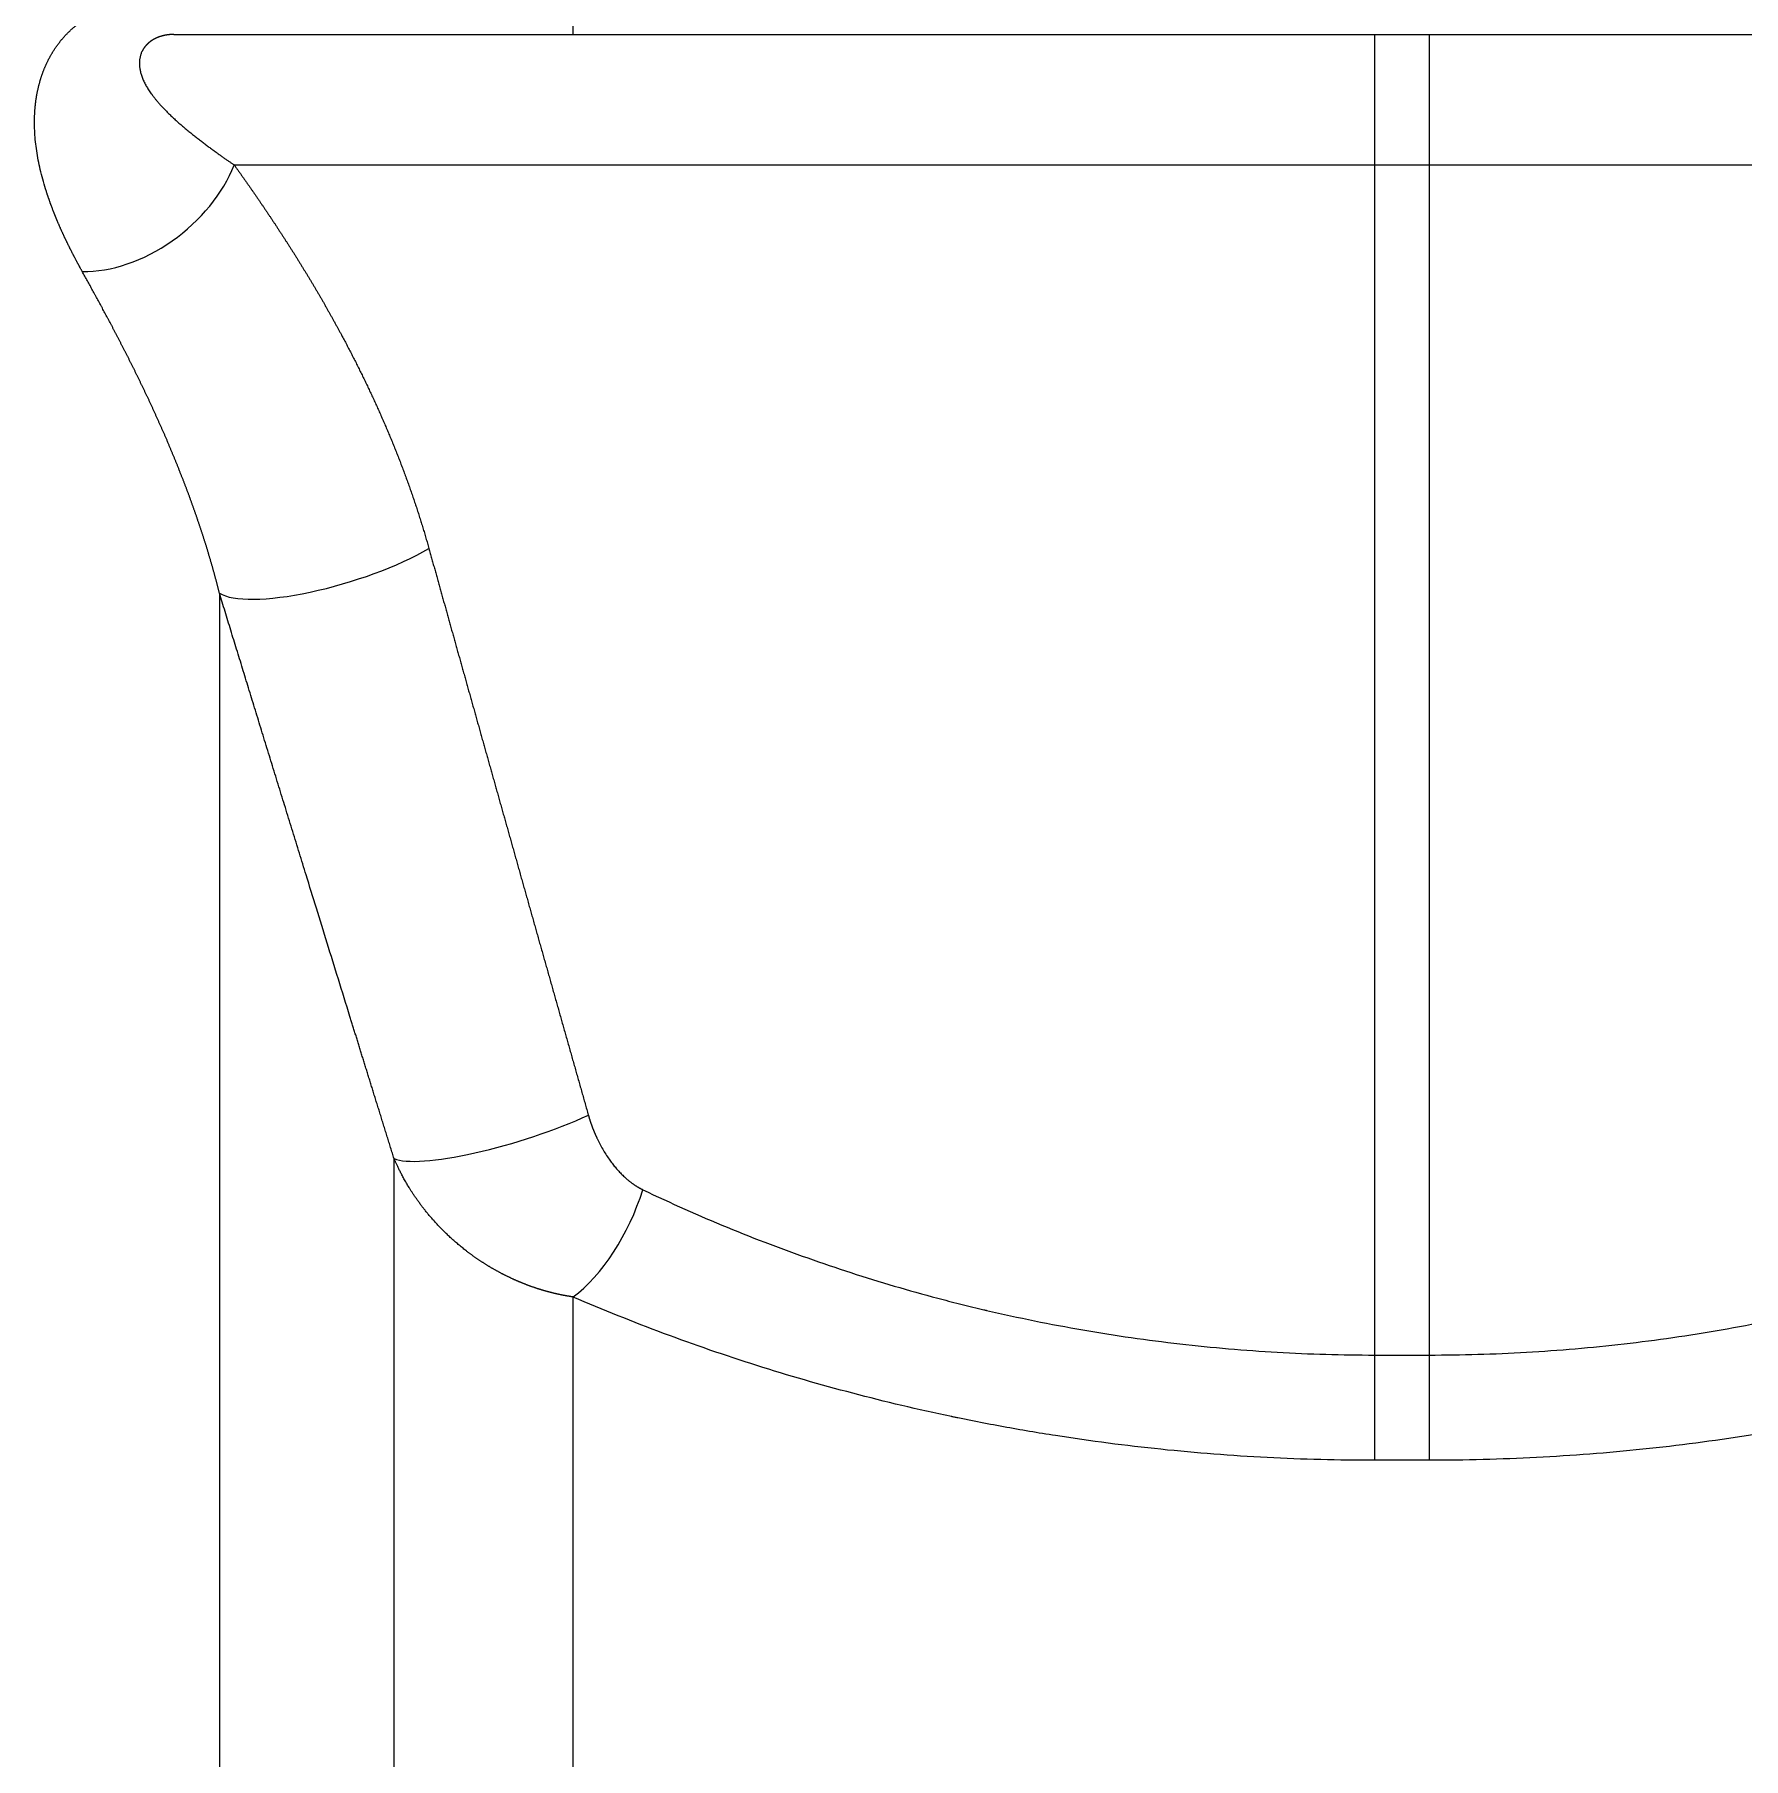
# Model space of a CAD drawing. Header units: millimetres. Extents: x 4664 to 8864, y -38 to 2932.
# Drawn here: x 5222.11 to 5244.91, y 1281.06 to 1304.05 of the extents above; entities that cross this region are included whole.
import ezdxf

# ---------------------------------------------------------------- set-up
doc = ezdxf.new("R2010")
doc.units = ezdxf.units.MM

msp = doc.modelspace()

# ---------------------------------------------------------------- linework, layer by layer
at = {"lineweight": 5}
for p, q in [((5229.295, 1304.051), (5229.295, 1314.186)), ((5223.968, 1304.051), (5256.735, 1304.051)), ((5239.986, 1304.051), (5239.986, 1285.033)), ((5240.717, 1304.051), (5240.717, 1285.033)), ((5255.929, 1302.31), (5224.773, 1302.31)), ((5224.576, 1296.6), (5224.576, 1260.034)), ((5226.906, 1260.011), (5226.906, 1289.056)), ((5229.295, 1258.059), (5229.295, 1287.211)), ((5239.986, 1286.437), (5240.717, 1286.437)), ((5240.717, 1285.033), (5239.986, 1285.033))]:
    msp.add_line(p, q, dxfattribs=at)
for centre, major_axis, ratio, start_param, end_param in [((5223.324, 1302.31), (-1.37, -1.075), 0.679469, 0.699086, 2.284385), ((5226.169, 1297.195), (-1.665, -0.509), 0.268375, 0.224874, 2.291479), ((5228.499, 1289.637), (-1.663, -0.516), 0.2033, 0.234899, 2.150586), ((5229.295, 1288.642), (-0.698, -1.595), 0.500665, 0.718493, 1.786567)]:
    msp.add_ellipse(centre, major_axis=major_axis, ratio=ratio, start_param=start_param, end_param=end_param, dxfattribs=at)
for points, knots in [([(5222.746, 1300.888), (5222.744, 1300.892), (5222.74, 1300.9), (5222.733, 1300.911), (5222.727, 1300.922), (5222.721, 1300.934), (5222.715, 1300.945), (5222.708, 1300.956), (5222.702, 1300.968), (5222.696, 1300.979), (5222.69, 1300.99), (5222.684, 1301.002), (5222.678, 1301.013), (5222.672, 1301.024), (5222.666, 1301.036), (5222.66, 1301.047), (5222.654, 1301.058), (5222.648, 1301.07), (5222.642, 1301.081), (5222.636, 1301.092), (5222.63, 1301.103), (5222.624, 1301.115), (5222.618, 1301.126), (5222.613, 1301.137), (5222.607, 1301.148), (5222.601, 1301.16), (5222.595, 1301.171), (5222.59, 1301.182), (5222.584, 1301.193), (5222.579, 1301.204), (5222.573, 1301.215), (5222.567, 1301.227), (5222.562, 1301.238), (5222.556, 1301.249), (5222.551, 1301.26), (5222.545, 1301.271), (5222.54, 1301.282), (5222.535, 1301.294), (5222.529, 1301.305), (5222.524, 1301.316), (5222.519, 1301.327), (5222.513, 1301.338), (5222.508, 1301.349), (5222.503, 1301.36), (5222.498, 1301.372), (5222.493, 1301.383), (5222.488, 1301.394), (5222.482, 1301.405), (5222.477, 1301.416), (5222.472, 1301.427), (5222.467, 1301.438), (5222.462, 1301.449), (5222.457, 1301.46), (5222.453, 1301.471), (5222.448, 1301.482), (5222.443, 1301.493), (5222.438, 1301.505), (5222.433, 1301.516), (5222.428, 1301.527), (5222.424, 1301.538), (5222.419, 1301.549), (5222.414, 1301.56), (5222.41, 1301.571), (5222.405, 1301.582), (5222.401, 1301.593), (5222.396, 1301.604), (5222.392, 1301.615), (5222.387, 1301.626), (5222.383, 1301.637), (5222.378, 1301.648), (5222.374, 1301.659), (5222.369, 1301.67), (5222.365, 1301.681), (5222.361, 1301.692), (5222.356, 1301.703), (5222.352, 1301.714), (5222.348, 1301.726), (5222.344, 1301.737), (5222.34, 1301.748), (5222.336, 1301.759), (5222.331, 1301.77), (5222.327, 1301.781), (5222.323, 1301.792), (5222.319, 1301.803), (5222.315, 1301.814), (5222.311, 1301.825), (5222.308, 1301.836), (5222.304, 1301.847), (5222.3, 1301.858), (5222.296, 1301.869), (5222.292, 1301.88), (5222.289, 1301.891), (5222.285, 1301.902), (5222.281, 1301.913), (5222.277, 1301.924), (5222.274, 1301.935), (5222.27, 1301.946), (5222.254, 1301.998), (5222.226, 1302.088), (5222.192, 1302.217), (5222.164, 1302.344), (5222.141, 1302.468), (5222.124, 1302.59), (5222.113, 1302.71), (5222.108, 1302.828), (5222.108, 1302.911), (5222.109, 1302.96), (5222.11, 1302.977), (5222.111, 1302.993), (5222.112, 1303.01), (5222.113, 1303.026), (5222.114, 1303.042), (5222.115, 1303.058), (5222.117, 1303.074), (5222.118, 1303.09), (5222.12, 1303.106), (5222.121, 1303.122), (5222.123, 1303.138), (5222.125, 1303.153), (5222.127, 1303.169), (5222.129, 1303.185), (5222.132, 1303.2), (5222.134, 1303.216), (5222.137, 1303.231), (5222.139, 1303.246), (5222.142, 1303.262), (5222.145, 1303.277), (5222.148, 1303.292), (5222.151, 1303.307), (5222.155, 1303.322), (5222.158, 1303.337), (5222.161, 1303.352), (5222.165, 1303.367), (5222.169, 1303.381), (5222.173, 1303.396), (5222.177, 1303.411), (5222.181, 1303.425), (5222.185, 1303.44), (5222.189, 1303.454), (5222.194, 1303.468), (5222.198, 1303.483), (5222.203, 1303.497), (5222.208, 1303.511), (5222.213, 1303.525), (5222.218, 1303.539), (5222.223, 1303.553), (5222.228, 1303.567), (5222.233, 1303.58), (5222.239, 1303.594), (5222.245, 1303.608), (5222.25, 1303.621), (5222.256, 1303.635), (5222.262, 1303.648), (5222.268, 1303.661), (5222.274, 1303.674), (5222.281, 1303.688), (5222.287, 1303.701), (5222.294, 1303.714), (5222.3, 1303.726), (5222.307, 1303.739), (5222.314, 1303.752), (5222.321, 1303.765), (5222.328, 1303.777), (5222.335, 1303.79), (5222.343, 1303.802), (5222.35, 1303.814), (5222.358, 1303.827), (5222.365, 1303.839), (5222.373, 1303.851), (5222.381, 1303.863), (5222.389, 1303.875), (5222.397, 1303.886), (5222.405, 1303.898), (5222.414, 1303.91), (5222.422, 1303.921), (5222.431, 1303.933), (5222.44, 1303.944), (5222.448, 1303.955), (5222.457, 1303.966), (5222.466, 1303.977), (5222.475, 1303.988), (5222.485, 1303.999), (5222.494, 1304.01), (5222.503, 1304.021), (5222.513, 1304.031), (5222.523, 1304.042), (5222.532, 1304.052), (5222.542, 1304.062), (5222.552, 1304.072), (5222.562, 1304.082), (5222.573, 1304.092), (5222.583, 1304.102), (5222.593, 1304.112), (5222.604, 1304.121), (5222.614, 1304.131), (5222.625, 1304.14), (5222.636, 1304.15), (5222.647, 1304.159), (5222.658, 1304.168), (5222.669, 1304.177), (5222.68, 1304.185), (5222.692, 1304.194), (5222.703, 1304.203), (5222.715, 1304.211), (5222.726, 1304.22), (5222.738, 1304.228), (5222.75, 1304.236), (5222.762, 1304.244), (5222.774, 1304.252), (5222.786, 1304.259), (5222.798, 1304.267), (5222.81, 1304.274), (5222.823, 1304.282), (5222.835, 1304.289), (5222.848, 1304.296), (5222.86, 1304.303), (5222.873, 1304.31), (5222.886, 1304.316), (5222.899, 1304.323), (5222.912, 1304.329), (5222.925, 1304.336), (5222.938, 1304.342), (5222.951, 1304.348), (5222.965, 1304.354), (5222.978, 1304.359), (5222.992, 1304.365), (5223.005, 1304.37), (5223.019, 1304.376), (5223.033, 1304.381), (5223.047, 1304.386), (5223.06, 1304.39), (5223.074, 1304.395), (5223.089, 1304.4), (5223.103, 1304.404), (5223.117, 1304.408), (5223.131, 1304.412), (5223.145, 1304.416), (5223.155, 1304.418), (5223.16, 1304.42)], [0, 0, 0, 0, 0.002507, 0.005016, 0.007526, 0.010038, 0.012552, 0.015067, 0.017584, 0.020103, 0.022624, 0.025146, 0.027671, 0.030197, 0.032725, 0.035254, 0.037786, 0.040319, 0.042854, 0.045391, 0.047929, 0.05047, 0.053013, 0.055557, 0.058103, 0.060651, 0.063201, 0.065753, 0.068307, 0.070863, 0.07342, 0.07598, 0.078542, 0.081105, 0.083671, 0.086238, 0.088808, 0.091379, 0.093953, 0.096528, 0.099106, 0.101685, 0.104267, 0.10685, 0.109436, 0.112024, 0.114614, 0.117205, 0.119799, 0.122396, 0.124994, 0.127594, 0.130197, 0.132801, 0.135408, 0.138017, 0.140628, 0.143241, 0.145856, 0.148474, 0.151094, 0.153716, 0.15634, 0.158966, 0.161595, 0.164226, 0.166859, 0.169494, 0.172131, 0.174771, 0.177413, 0.180058, 0.182705, 0.185354, 0.188005, 0.190658, 0.193314, 0.195973, 0.198633, 0.201296, 0.203961, 0.206629, 0.209299, 0.211972, 0.214646, 0.217323, 0.220003, 0.222685, 0.225369, 0.228056, 0.230746, 0.233437, 0.236131, 0.238828, 0.241527, 0.244229, 0.246933, 0.249639, 0.282019, 0.314044, 0.34573, 0.377091, 0.408141, 0.438899, 0.469379, 0.499599, 0.503922, 0.508233, 0.512533, 0.516822, 0.521101, 0.525368, 0.529625, 0.533871, 0.538107, 0.542332, 0.546546, 0.55075, 0.554944, 0.559127, 0.5633, 0.567463, 0.571615, 0.575758, 0.57989, 0.584013, 0.588125, 0.592228, 0.596321, 0.600404, 0.604477, 0.608541, 0.612595, 0.61664, 0.620675, 0.624701, 0.628718, 0.632725, 0.636723, 0.640712, 0.644692, 0.648663, 0.652626, 0.656579, 0.660524, 0.664459, 0.668387, 0.672305, 0.676216, 0.680117, 0.684011, 0.687896, 0.691773, 0.695642, 0.699503, 0.703356, 0.707201, 0.711038, 0.714867, 0.718689, 0.722503, 0.726309, 0.730108, 0.7339, 0.737684, 0.741461, 0.745231, 0.748994, 0.75275, 0.7565, 0.760242, 0.763977, 0.767706, 0.771428, 0.775144, 0.778854, 0.782557, 0.786253, 0.789944, 0.793628, 0.797307, 0.80098, 0.804646, 0.808307, 0.811963, 0.815613, 0.819257, 0.822896, 0.82653, 0.830158, 0.833781, 0.8374, 0.841013, 0.844622, 0.848225, 0.851824, 0.855419, 0.859009, 0.862594, 0.866175, 0.869752, 0.873325, 0.876894, 0.880459, 0.88402, 0.887577, 0.891131, 0.894681, 0.898227, 0.90177, 0.90531, 0.908847, 0.912381, 0.915911, 0.919439, 0.922964, 0.926486, 0.930006, 0.933523, 0.937037, 0.94055, 0.94406, 0.947568, 0.951074, 0.954578, 0.95808, 0.96158, 0.965079, 0.968577, 0.972073, 0.975567, 0.97906, 0.982553, 0.986044, 0.989534, 0.993023, 0.996512, 1, 1, 1, 1]), ([(5223.968, 1304.051), (5223.966, 1304.051), (5223.963, 1304.051), (5223.958, 1304.051), (5223.953, 1304.051), (5223.948, 1304.051), (5223.943, 1304.051), (5223.938, 1304.051), (5223.933, 1304.05), (5223.929, 1304.05), (5223.924, 1304.05), (5223.919, 1304.049), (5223.914, 1304.049), (5223.91, 1304.049), (5223.905, 1304.048), (5223.9, 1304.048), (5223.896, 1304.047), (5223.891, 1304.047), (5223.887, 1304.046), (5223.882, 1304.046), (5223.878, 1304.045), (5223.873, 1304.044), (5223.869, 1304.044), (5223.864, 1304.043), (5223.86, 1304.042), (5223.856, 1304.041), (5223.851, 1304.041), (5223.847, 1304.04), (5223.843, 1304.039), (5223.839, 1304.038), (5223.834, 1304.037), (5223.83, 1304.036), (5223.826, 1304.035), (5223.822, 1304.034), (5223.818, 1304.033), (5223.814, 1304.032), (5223.81, 1304.031), (5223.806, 1304.03), (5223.802, 1304.029), (5223.798, 1304.028), (5223.794, 1304.026), (5223.79, 1304.025), (5223.787, 1304.024), (5223.783, 1304.023), (5223.779, 1304.022), (5223.775, 1304.02), (5223.771, 1304.019), (5223.768, 1304.018), (5223.764, 1304.016), (5223.761, 1304.015), (5223.757, 1304.013), (5223.753, 1304.012), (5223.75, 1304.011), (5223.746, 1304.009), (5223.743, 1304.008), (5223.739, 1304.006), (5223.736, 1304.005), (5223.733, 1304.003), (5223.729, 1304.002), (5223.726, 1304), (5223.723, 1303.998), (5223.719, 1303.997), (5223.716, 1303.995), (5223.713, 1303.994), (5223.71, 1303.992), (5223.707, 1303.99), (5223.704, 1303.989), (5223.7, 1303.987), (5223.697, 1303.985), (5223.694, 1303.983), (5223.691, 1303.982), (5223.688, 1303.98), (5223.685, 1303.978), (5223.683, 1303.976), (5223.68, 1303.975), (5223.677, 1303.973), (5223.674, 1303.971), (5223.671, 1303.969), (5223.668, 1303.967), (5223.666, 1303.965), (5223.663, 1303.963), (5223.66, 1303.962), (5223.658, 1303.96), (5223.655, 1303.958), (5223.652, 1303.956), (5223.65, 1303.954), (5223.647, 1303.952), (5223.645, 1303.95), (5223.642, 1303.948), (5223.64, 1303.946), (5223.637, 1303.944), (5223.635, 1303.942), (5223.633, 1303.94), (5223.63, 1303.938), (5223.628, 1303.936), (5223.626, 1303.934), (5223.623, 1303.932), (5223.621, 1303.93), (5223.619, 1303.928), (5223.617, 1303.926), (5223.615, 1303.924), (5223.612, 1303.922), (5223.61, 1303.919), (5223.608, 1303.917), (5223.606, 1303.915), (5223.604, 1303.913), (5223.602, 1303.911), (5223.6, 1303.909), (5223.598, 1303.907), (5223.596, 1303.905), (5223.594, 1303.903), (5223.593, 1303.9), (5223.591, 1303.898), (5223.589, 1303.896), (5223.587, 1303.894), (5223.585, 1303.892), (5223.584, 1303.89), (5223.582, 1303.888), (5223.58, 1303.885), (5223.578, 1303.883), (5223.577, 1303.881), (5223.575, 1303.879), (5223.574, 1303.877), (5223.572, 1303.875), (5223.57, 1303.873), (5223.569, 1303.87), (5223.567, 1303.868), (5223.566, 1303.866), (5223.565, 1303.864), (5223.563, 1303.862), (5223.562, 1303.859), (5223.56, 1303.857), (5223.559, 1303.855), (5223.558, 1303.853), (5223.556, 1303.851), (5223.555, 1303.849), (5223.554, 1303.846), (5223.552, 1303.844), (5223.551, 1303.842), (5223.55, 1303.84), (5223.549, 1303.838), (5223.548, 1303.836), (5223.547, 1303.833), (5223.546, 1303.831), (5223.544, 1303.829), (5223.543, 1303.827), (5223.542, 1303.825), (5223.539, 1303.817), (5223.533, 1303.805), (5223.526, 1303.786), (5223.52, 1303.766), (5223.516, 1303.746), (5223.512, 1303.726), (5223.509, 1303.705), (5223.508, 1303.684), (5223.508, 1303.661), (5223.509, 1303.639), (5223.511, 1303.616), (5223.514, 1303.593), (5223.519, 1303.569), (5223.524, 1303.544), (5223.531, 1303.52), (5223.539, 1303.495), (5223.549, 1303.469), (5223.56, 1303.443), (5223.572, 1303.417), (5223.585, 1303.39), (5223.599, 1303.364), (5223.614, 1303.339), (5223.63, 1303.314), (5223.647, 1303.288), (5223.667, 1303.26), (5223.688, 1303.231), (5223.712, 1303.201), (5223.738, 1303.169), (5223.767, 1303.135), (5223.798, 1303.1), (5223.832, 1303.064), (5223.869, 1303.026), (5223.908, 1302.987), (5223.951, 1302.946), (5223.998, 1302.903), (5224.038, 1302.867), (5224.072, 1302.838), (5224.096, 1302.818), (5224.12, 1302.797), (5224.144, 1302.777), (5224.169, 1302.757), (5224.193, 1302.738), (5224.217, 1302.718), (5224.241, 1302.699), (5224.264, 1302.681), (5224.288, 1302.662), (5224.311, 1302.644), (5224.334, 1302.626), (5224.357, 1302.609), (5224.38, 1302.592), (5224.402, 1302.575), (5224.425, 1302.558), (5224.446, 1302.542), (5224.468, 1302.526), (5224.489, 1302.511), (5224.51, 1302.496), (5224.531, 1302.481), (5224.551, 1302.466), (5224.57, 1302.452), (5224.59, 1302.438), (5224.609, 1302.425), (5224.627, 1302.412), (5224.645, 1302.399), (5224.663, 1302.387), (5224.68, 1302.375), (5224.697, 1302.363), (5224.713, 1302.352), (5224.729, 1302.341), (5224.744, 1302.33), (5224.759, 1302.32), (5224.768, 1302.313), (5224.773, 1302.31)], [0, 0, 0, 0, 0.002068, 0.004131, 0.00619, 0.008244, 0.010293, 0.012338, 0.014378, 0.016413, 0.018443, 0.020469, 0.02249, 0.024507, 0.026518, 0.028525, 0.030527, 0.032525, 0.034517, 0.036505, 0.038488, 0.040467, 0.04244, 0.044409, 0.046373, 0.048333, 0.050287, 0.052237, 0.054182, 0.056122, 0.058058, 0.059989, 0.061914, 0.063835, 0.065752, 0.067663, 0.06957, 0.071472, 0.073369, 0.075261, 0.077148, 0.079031, 0.080908, 0.082781, 0.084649, 0.086512, 0.08837, 0.090224, 0.092072, 0.093916, 0.095755, 0.097589, 0.099418, 0.101242, 0.103061, 0.104876, 0.106685, 0.10849, 0.110289, 0.112084, 0.113874, 0.115659, 0.117439, 0.119214, 0.120985, 0.12275, 0.12451, 0.126266, 0.128016, 0.129762, 0.131503, 0.133238, 0.134969, 0.136695, 0.138416, 0.140131, 0.141842, 0.143548, 0.145249, 0.146945, 0.148636, 0.150322, 0.152003, 0.15368, 0.155351, 0.157017, 0.158678, 0.160334, 0.161985, 0.163631, 0.165272, 0.166908, 0.168539, 0.170166, 0.171787, 0.173403, 0.175014, 0.17662, 0.17822, 0.179816, 0.181407, 0.182993, 0.184574, 0.18615, 0.18772, 0.189286, 0.190846, 0.192402, 0.193952, 0.195498, 0.197038, 0.198573, 0.200104, 0.201629, 0.203149, 0.204664, 0.206174, 0.207679, 0.209178, 0.210673, 0.212163, 0.213647, 0.215127, 0.216601, 0.21807, 0.219534, 0.220993, 0.222447, 0.223896, 0.22534, 0.226778, 0.228212, 0.22964, 0.231063, 0.232481, 0.233894, 0.235302, 0.236705, 0.238103, 0.239495, 0.240883, 0.242265, 0.243642, 0.245014, 0.246381, 0.247743, 0.249099, 0.250451, 0.261776, 0.273222, 0.284789, 0.296478, 0.30829, 0.320225, 0.332284, 0.344467, 0.356776, 0.36921, 0.38177, 0.394458, 0.407272, 0.420214, 0.433284, 0.446483, 0.45981, 0.473267, 0.486853, 0.500568, 0.512653, 0.525385, 0.538767, 0.5528, 0.567485, 0.582824, 0.598818, 0.615469, 0.632777, 0.650745, 0.669372, 0.688659, 0.708608, 0.729219, 0.750493, 0.760562, 0.77046, 0.780187, 0.789742, 0.799126, 0.808338, 0.817377, 0.826244, 0.834939, 0.843461, 0.85181, 0.859986, 0.867988, 0.875817, 0.883473, 0.890954, 0.898262, 0.905396, 0.912356, 0.919142, 0.925754, 0.932192, 0.938455, 0.944543, 0.950458, 0.956198, 0.961763, 0.967154, 0.97237, 0.977412, 0.982279, 0.986971, 0.991489, 0.995832, 1, 1, 1, 1]), ([(5224.773, 1302.31), (5224.777, 1302.305), (5224.785, 1302.294), (5224.796, 1302.277), (5224.808, 1302.261), (5224.82, 1302.245), (5224.831, 1302.228), (5224.843, 1302.212), (5224.855, 1302.196), (5224.866, 1302.179), (5224.878, 1302.163), (5224.889, 1302.146), (5224.901, 1302.13), (5224.913, 1302.114), (5224.924, 1302.097), (5224.936, 1302.081), (5224.947, 1302.064), (5224.959, 1302.048), (5224.97, 1302.031), (5224.982, 1302.015), (5224.994, 1301.998), (5225.005, 1301.981), (5225.017, 1301.965), (5225.028, 1301.948), (5225.04, 1301.932), (5225.051, 1301.915), (5225.063, 1301.898), (5225.074, 1301.882), (5225.086, 1301.865), (5225.097, 1301.848), (5225.108, 1301.831), (5225.12, 1301.815), (5225.131, 1301.798), (5225.143, 1301.781), (5225.154, 1301.764), (5225.166, 1301.748), (5225.177, 1301.731), (5225.188, 1301.714), (5225.2, 1301.697), (5225.211, 1301.68), (5225.222, 1301.663), (5225.234, 1301.646), (5225.245, 1301.63), (5225.256, 1301.613), (5225.268, 1301.596), (5225.279, 1301.579), (5225.29, 1301.562), (5225.301, 1301.545), (5225.313, 1301.528), (5225.324, 1301.511), (5225.335, 1301.494), (5225.346, 1301.477), (5225.358, 1301.46), (5225.369, 1301.443), (5225.38, 1301.425), (5225.391, 1301.408), (5225.402, 1301.391), (5225.413, 1301.374), (5225.425, 1301.357), (5225.436, 1301.34), (5225.447, 1301.322), (5225.458, 1301.305), (5225.469, 1301.288), (5225.48, 1301.271), (5225.491, 1301.254), (5225.502, 1301.236), (5225.513, 1301.219), (5225.524, 1301.202), (5225.535, 1301.184), (5225.546, 1301.167), (5225.557, 1301.15), (5225.568, 1301.132), (5225.579, 1301.115), (5225.59, 1301.098), (5225.601, 1301.08), (5225.612, 1301.063), (5225.623, 1301.045), (5225.633, 1301.028), (5225.644, 1301.01), (5225.655, 1300.993), (5225.666, 1300.975), (5225.677, 1300.958), (5225.687, 1300.94), (5225.698, 1300.923), (5225.709, 1300.905), (5225.72, 1300.888), (5225.73, 1300.87), (5225.741, 1300.852), (5225.752, 1300.835), (5225.762, 1300.817), (5225.773, 1300.799), (5225.784, 1300.782), (5225.794, 1300.764), (5225.805, 1300.746), (5225.816, 1300.729), (5225.826, 1300.711), (5225.837, 1300.693), (5225.847, 1300.675), (5225.858, 1300.657), (5225.868, 1300.64), (5225.879, 1300.622), (5225.889, 1300.604), (5225.9, 1300.586), (5225.91, 1300.568), (5225.92, 1300.55), (5225.931, 1300.532), (5225.941, 1300.515), (5225.952, 1300.497), (5225.962, 1300.479), (5225.972, 1300.461), (5225.982, 1300.443), (5225.993, 1300.425), (5226.003, 1300.407), (5226.013, 1300.389), (5226.023, 1300.371), (5226.034, 1300.353), (5226.044, 1300.334), (5226.054, 1300.316), (5226.064, 1300.298), (5226.074, 1300.28), (5226.084, 1300.262), (5226.094, 1300.244), (5226.104, 1300.226), (5226.115, 1300.207), (5226.125, 1300.189), (5226.135, 1300.171), (5226.145, 1300.153), (5226.154, 1300.135), (5226.164, 1300.116), (5226.174, 1300.098), (5226.184, 1300.08), (5226.194, 1300.061), (5226.204, 1300.043), (5226.216, 1300.02), (5226.231, 1299.993), (5226.248, 1299.961), (5226.265, 1299.929), (5226.282, 1299.897), (5226.298, 1299.864), (5226.315, 1299.832), (5226.332, 1299.8), (5226.348, 1299.768), (5226.365, 1299.736), (5226.381, 1299.703), (5226.398, 1299.671), (5226.414, 1299.639), (5226.43, 1299.607), (5226.446, 1299.574), (5226.462, 1299.542), (5226.478, 1299.509), (5226.494, 1299.477), (5226.51, 1299.444), (5226.526, 1299.412), (5226.541, 1299.379), (5226.557, 1299.347), (5226.572, 1299.314), (5226.588, 1299.281), (5226.603, 1299.249), (5226.618, 1299.216), (5226.634, 1299.183), (5226.649, 1299.15), (5226.664, 1299.117), (5226.679, 1299.085), (5226.693, 1299.052), (5226.708, 1299.019), (5226.723, 1298.986), (5226.737, 1298.953), (5226.752, 1298.92), (5226.766, 1298.887), (5226.781, 1298.854), (5226.795, 1298.821), (5226.809, 1298.788), (5226.823, 1298.754), (5226.837, 1298.721), (5226.851, 1298.688), (5226.865, 1298.655), (5226.878, 1298.621), (5226.892, 1298.588), (5226.906, 1298.555), (5226.919, 1298.521), (5226.932, 1298.488), (5226.946, 1298.455), (5226.959, 1298.421), (5226.972, 1298.388), (5226.985, 1298.354), (5226.998, 1298.32), (5227.011, 1298.287), (5227.023, 1298.253), (5227.036, 1298.22), (5227.049, 1298.186), (5227.061, 1298.152), (5227.073, 1298.118), (5227.086, 1298.085), (5227.098, 1298.051), (5227.11, 1298.017), (5227.122, 1297.983), (5227.134, 1297.949), (5227.145, 1297.915), (5227.157, 1297.881), (5227.169, 1297.847), (5227.18, 1297.813), (5227.191, 1297.779), (5227.203, 1297.745), (5227.214, 1297.711), (5227.225, 1297.677), (5227.236, 1297.643), (5227.247, 1297.608), (5227.258, 1297.574), (5227.268, 1297.54), (5227.279, 1297.506), (5227.29, 1297.471), (5227.3, 1297.437), (5227.31, 1297.402), (5227.321, 1297.368), (5227.331, 1297.334), (5227.341, 1297.299), (5227.351, 1297.265), (5227.36, 1297.23), (5227.367, 1297.207), (5227.37, 1297.195)], [0, 0, 0, 0, 0.004024, 0.008044, 0.01206, 0.016072, 0.02008, 0.024084, 0.028083, 0.032079, 0.036071, 0.040059, 0.044043, 0.048023, 0.051999, 0.055971, 0.05994, 0.063904, 0.067864, 0.071821, 0.075774, 0.079722, 0.083667, 0.087608, 0.091546, 0.095479, 0.099409, 0.103334, 0.107256, 0.111175, 0.115089, 0.119, 0.122906, 0.12681, 0.130709, 0.134605, 0.138497, 0.142385, 0.146269, 0.15015, 0.154027, 0.157901, 0.161771, 0.165637, 0.1695, 0.173359, 0.177214, 0.181066, 0.184914, 0.188758, 0.1926, 0.196437, 0.200271, 0.204101, 0.207928, 0.211751, 0.215571, 0.219388, 0.223201, 0.22701, 0.230816, 0.234618, 0.238417, 0.242213, 0.246005, 0.249794, 0.253579, 0.257362, 0.26114, 0.264915, 0.268687, 0.272456, 0.276221, 0.279983, 0.283742, 0.287498, 0.29125, 0.294999, 0.298744, 0.302487, 0.306226, 0.309962, 0.313694, 0.317424, 0.32115, 0.324873, 0.328593, 0.33231, 0.336024, 0.339735, 0.343442, 0.347147, 0.350848, 0.354546, 0.358241, 0.361934, 0.365623, 0.369309, 0.372992, 0.376672, 0.380349, 0.384023, 0.387694, 0.391362, 0.395028, 0.39869, 0.402349, 0.406006, 0.409659, 0.41331, 0.416958, 0.420603, 0.424245, 0.427885, 0.431521, 0.435155, 0.438786, 0.442414, 0.44604, 0.449662, 0.453282, 0.456899, 0.460514, 0.464126, 0.467735, 0.471341, 0.474945, 0.478546, 0.482145, 0.485741, 0.489334, 0.492925, 0.496513, 0.500099, 0.506337, 0.512564, 0.518781, 0.524987, 0.531183, 0.537369, 0.543544, 0.54971, 0.555865, 0.56201, 0.568146, 0.574271, 0.580387, 0.586493, 0.592589, 0.598676, 0.604753, 0.610821, 0.61688, 0.622929, 0.628969, 0.635, 0.641021, 0.647034, 0.653038, 0.659033, 0.665019, 0.670997, 0.676966, 0.682926, 0.688878, 0.694822, 0.700757, 0.706685, 0.712604, 0.718515, 0.724417, 0.730312, 0.7362, 0.742079, 0.747951, 0.753815, 0.759672, 0.765521, 0.771363, 0.777198, 0.783026, 0.788846, 0.794659, 0.800466, 0.806266, 0.812059, 0.817845, 0.823624, 0.829398, 0.835164, 0.840925, 0.846679, 0.852427, 0.858169, 0.863905, 0.869635, 0.875359, 0.881078, 0.88679, 0.892498, 0.8982, 0.903896, 0.909587, 0.915273, 0.920954, 0.92663, 0.932301, 0.937967, 0.943628, 0.949285, 0.954937, 0.960585, 0.966228, 0.971867, 0.977501, 0.983132, 0.988759, 0.994381, 1, 1, 1, 1]), ([(5224.576, 1296.6), (5224.574, 1296.606), (5224.571, 1296.618), (5224.567, 1296.635), (5224.562, 1296.653), (5224.558, 1296.671), (5224.553, 1296.689), (5224.549, 1296.706), (5224.544, 1296.724), (5224.539, 1296.742), (5224.535, 1296.76), (5224.53, 1296.778), (5224.525, 1296.795), (5224.52, 1296.813), (5224.515, 1296.831), (5224.51, 1296.849), (5224.506, 1296.867), (5224.501, 1296.885), (5224.496, 1296.903), (5224.491, 1296.92), (5224.486, 1296.938), (5224.481, 1296.956), (5224.475, 1296.974), (5224.47, 1296.992), (5224.465, 1297.01), (5224.46, 1297.028), (5224.455, 1297.046), (5224.449, 1297.064), (5224.444, 1297.081), (5224.439, 1297.099), (5224.433, 1297.117), (5224.428, 1297.135), (5224.423, 1297.153), (5224.417, 1297.171), (5224.412, 1297.189), (5224.406, 1297.207), (5224.401, 1297.225), (5224.395, 1297.243), (5224.389, 1297.261), (5224.384, 1297.279), (5224.378, 1297.297), (5224.372, 1297.315), (5224.367, 1297.333), (5224.361, 1297.351), (5224.355, 1297.369), (5224.349, 1297.387), (5224.343, 1297.405), (5224.338, 1297.423), (5224.332, 1297.441), (5224.326, 1297.459), (5224.32, 1297.477), (5224.314, 1297.494), (5224.308, 1297.512), (5224.302, 1297.53), (5224.296, 1297.548), (5224.289, 1297.566), (5224.283, 1297.584), (5224.277, 1297.603), (5224.271, 1297.621), (5224.265, 1297.639), (5224.258, 1297.657), (5224.252, 1297.675), (5224.246, 1297.693), (5224.239, 1297.711), (5224.233, 1297.729), (5224.227, 1297.747), (5224.22, 1297.765), (5224.214, 1297.783), (5224.207, 1297.801), (5224.201, 1297.819), (5224.194, 1297.837), (5224.188, 1297.855), (5224.181, 1297.873), (5224.174, 1297.891), (5224.168, 1297.909), (5224.161, 1297.927), (5224.154, 1297.945), (5224.147, 1297.963), (5224.141, 1297.981), (5224.134, 1297.999), (5224.127, 1298.017), (5224.12, 1298.035), (5224.113, 1298.053), (5224.106, 1298.071), (5224.1, 1298.089), (5224.093, 1298.107), (5224.086, 1298.125), (5224.079, 1298.143), (5224.071, 1298.161), (5224.064, 1298.179), (5224.057, 1298.197), (5224.05, 1298.215), (5224.043, 1298.233), (5224.036, 1298.251), (5224.029, 1298.269), (5224.021, 1298.287), (5224.014, 1298.305), (5224.007, 1298.323), (5224, 1298.341), (5223.992, 1298.359), (5223.985, 1298.377), (5223.978, 1298.395), (5223.97, 1298.413), (5223.963, 1298.431), (5223.955, 1298.449), (5223.948, 1298.467), (5223.94, 1298.485), (5223.933, 1298.503), (5223.925, 1298.521), (5223.918, 1298.539), (5223.91, 1298.557), (5223.903, 1298.575), (5223.895, 1298.593), (5223.887, 1298.611), (5223.88, 1298.629), (5223.872, 1298.647), (5223.864, 1298.665), (5223.856, 1298.683), (5223.849, 1298.701), (5223.841, 1298.719), (5223.833, 1298.737), (5223.825, 1298.755), (5223.817, 1298.773), (5223.809, 1298.791), (5223.801, 1298.809), (5223.793, 1298.826), (5223.785, 1298.844), (5223.777, 1298.862), (5223.769, 1298.88), (5223.761, 1298.898), (5223.753, 1298.916), (5223.745, 1298.934), (5223.737, 1298.952), (5223.726, 1298.976), (5223.713, 1299.005), (5223.697, 1299.04), (5223.681, 1299.076), (5223.664, 1299.111), (5223.648, 1299.146), (5223.632, 1299.181), (5223.615, 1299.216), (5223.599, 1299.25), (5223.582, 1299.285), (5223.566, 1299.32), (5223.549, 1299.354), (5223.533, 1299.389), (5223.516, 1299.423), (5223.499, 1299.457), (5223.483, 1299.492), (5223.466, 1299.526), (5223.449, 1299.56), (5223.432, 1299.594), (5223.415, 1299.628), (5223.398, 1299.661), (5223.381, 1299.695), (5223.365, 1299.729), (5223.348, 1299.762), (5223.331, 1299.796), (5223.314, 1299.829), (5223.297, 1299.863), (5223.279, 1299.896), (5223.262, 1299.929), (5223.245, 1299.962), (5223.228, 1299.995), (5223.211, 1300.028), (5223.194, 1300.061), (5223.177, 1300.094), (5223.16, 1300.126), (5223.142, 1300.159), (5223.125, 1300.192), (5223.108, 1300.224), (5223.091, 1300.256), (5223.073, 1300.289), (5223.056, 1300.321), (5223.039, 1300.353), (5223.022, 1300.385), (5223.005, 1300.417), (5222.987, 1300.449), (5222.97, 1300.481), (5222.953, 1300.513), (5222.936, 1300.544), (5222.918, 1300.576), (5222.901, 1300.608), (5222.884, 1300.639), (5222.866, 1300.67), (5222.849, 1300.702), (5222.832, 1300.733), (5222.815, 1300.764), (5222.798, 1300.795), (5222.78, 1300.826), (5222.763, 1300.857), (5222.752, 1300.878), (5222.746, 1300.888)], [0, 0, 0, 0, 0.003387, 0.006779, 0.010177, 0.013582, 0.016992, 0.020408, 0.02383, 0.027258, 0.030693, 0.034133, 0.037579, 0.04103, 0.044488, 0.047952, 0.051422, 0.054898, 0.05838, 0.061868, 0.065362, 0.068862, 0.072368, 0.07588, 0.079398, 0.082922, 0.086452, 0.089988, 0.09353, 0.097078, 0.100633, 0.104193, 0.10776, 0.111332, 0.114911, 0.118495, 0.122086, 0.125683, 0.129286, 0.132895, 0.13651, 0.140131, 0.143759, 0.147392, 0.151032, 0.154678, 0.15833, 0.161988, 0.165652, 0.169322, 0.172999, 0.176681, 0.18037, 0.184065, 0.187766, 0.191473, 0.195187, 0.198907, 0.202632, 0.206365, 0.210103, 0.213847, 0.217598, 0.221355, 0.225118, 0.228887, 0.232663, 0.236444, 0.240232, 0.244026, 0.247827, 0.251633, 0.255446, 0.259265, 0.263091, 0.266922, 0.27076, 0.274605, 0.278455, 0.282312, 0.286175, 0.290044, 0.293919, 0.297801, 0.301689, 0.305584, 0.309484, 0.313391, 0.317305, 0.321224, 0.32515, 0.329082, 0.333021, 0.336966, 0.340917, 0.344874, 0.348838, 0.352808, 0.356785, 0.360768, 0.364757, 0.368752, 0.372754, 0.376762, 0.380777, 0.384798, 0.388825, 0.392859, 0.396899, 0.400945, 0.404998, 0.409057, 0.413123, 0.417195, 0.421273, 0.425358, 0.429449, 0.433546, 0.43765, 0.44176, 0.445877, 0.45, 0.454129, 0.458265, 0.462408, 0.466556, 0.470712, 0.474873, 0.479041, 0.483216, 0.487396, 0.491584, 0.495777, 0.499978, 0.508303, 0.516638, 0.524984, 0.533339, 0.541705, 0.550081, 0.558467, 0.566863, 0.575269, 0.583686, 0.592113, 0.60055, 0.608997, 0.617455, 0.625923, 0.634401, 0.64289, 0.651389, 0.659898, 0.668418, 0.676948, 0.685488, 0.694039, 0.7026, 0.711172, 0.719754, 0.728347, 0.73695, 0.745564, 0.754189, 0.762823, 0.771469, 0.780125, 0.788791, 0.797468, 0.806156, 0.814855, 0.823564, 0.832283, 0.841014, 0.849755, 0.858506, 0.867269, 0.876042, 0.884826, 0.893621, 0.902426, 0.911242, 0.920069, 0.928907, 0.937756, 0.946615, 0.955485, 0.964367, 0.973259, 0.982162, 0.991075, 1, 1, 1, 1]), ([(5227.37, 1297.195), (5227.376, 1297.174), (5227.388, 1297.13), (5227.406, 1297.065), (5227.425, 1297), (5227.443, 1296.934), (5227.461, 1296.869), (5227.48, 1296.803), (5227.498, 1296.737), (5227.516, 1296.671), (5227.535, 1296.605), (5227.553, 1296.539), (5227.572, 1296.473), (5227.59, 1296.407), (5227.609, 1296.341), (5227.627, 1296.274), (5227.646, 1296.208), (5227.665, 1296.141), (5227.683, 1296.074), (5227.702, 1296.007), (5227.721, 1295.94), (5227.74, 1295.873), (5227.758, 1295.806), (5227.777, 1295.739), (5227.796, 1295.671), (5227.815, 1295.604), (5227.834, 1295.536), (5227.853, 1295.468), (5227.872, 1295.4), (5227.891, 1295.332), (5227.91, 1295.264), (5227.929, 1295.196), (5227.948, 1295.128), (5227.968, 1295.06), (5227.987, 1294.991), (5228.006, 1294.923), (5228.025, 1294.854), (5228.045, 1294.785), (5228.064, 1294.716), (5228.083, 1294.647), (5228.103, 1294.578), (5228.122, 1294.509), (5228.142, 1294.44), (5228.161, 1294.37), (5228.181, 1294.301), (5228.2, 1294.231), (5228.22, 1294.162), (5228.24, 1294.092), (5228.259, 1294.022), (5228.279, 1293.952), (5228.299, 1293.882), (5228.318, 1293.812), (5228.338, 1293.741), (5228.358, 1293.671), (5228.378, 1293.6), (5228.398, 1293.53), (5228.418, 1293.459), (5228.438, 1293.388), (5228.458, 1293.317), (5228.478, 1293.246), (5228.498, 1293.175), (5228.518, 1293.104), (5228.538, 1293.032), (5228.558, 1292.961), (5228.578, 1292.889), (5228.598, 1292.817), (5228.619, 1292.746), (5228.639, 1292.674), (5228.659, 1292.602), (5228.68, 1292.53), (5228.7, 1292.457), (5228.72, 1292.385), (5228.741, 1292.313), (5228.761, 1292.24), (5228.782, 1292.168), (5228.802, 1292.095), (5228.823, 1292.022), (5228.843, 1291.949), (5228.864, 1291.876), (5228.885, 1291.803), (5228.905, 1291.73), (5228.926, 1291.656), (5228.947, 1291.583), (5228.968, 1291.509), (5228.989, 1291.436), (5229.009, 1291.362), (5229.03, 1291.288), (5229.051, 1291.214), (5229.072, 1291.14), (5229.093, 1291.066), (5229.114, 1290.992), (5229.135, 1290.917), (5229.156, 1290.843), (5229.177, 1290.768), (5229.198, 1290.693), (5229.22, 1290.619), (5229.241, 1290.544), (5229.262, 1290.469), (5229.283, 1290.394), (5229.305, 1290.318), (5229.326, 1290.243), (5229.347, 1290.168), (5229.369, 1290.092), (5229.39, 1290.016), (5229.412, 1289.941), (5229.433, 1289.865), (5229.455, 1289.789), (5229.476, 1289.713), (5229.491, 1289.662), (5229.498, 1289.637)], [0, 0, 0, 0, 0.008676, 0.017364, 0.026066, 0.034779, 0.043506, 0.052244, 0.060996, 0.06976, 0.078537, 0.087326, 0.096128, 0.104943, 0.11377, 0.12261, 0.131462, 0.140327, 0.149205, 0.158095, 0.166998, 0.175914, 0.184842, 0.193783, 0.202736, 0.211702, 0.220681, 0.229672, 0.238676, 0.247692, 0.256722, 0.265763, 0.274818, 0.283885, 0.292965, 0.302057, 0.311162, 0.32028, 0.32941, 0.338553, 0.347708, 0.356877, 0.366057, 0.375251, 0.384457, 0.393676, 0.402907, 0.412151, 0.421408, 0.430677, 0.43996, 0.449254, 0.458562, 0.467882, 0.477214, 0.48656, 0.495918, 0.505288, 0.514672, 0.524067, 0.533476, 0.542897, 0.552331, 0.561778, 0.571237, 0.580709, 0.590194, 0.599691, 0.609201, 0.618724, 0.628259, 0.637807, 0.647368, 0.656941, 0.666527, 0.676126, 0.685737, 0.695361, 0.704998, 0.714647, 0.724309, 0.733984, 0.743672, 0.753372, 0.763085, 0.77281, 0.782548, 0.792299, 0.802063, 0.811839, 0.821628, 0.83143, 0.841244, 0.851071, 0.860911, 0.870763, 0.880628, 0.890506, 0.900396, 0.9103, 0.920216, 0.930144, 0.940085, 0.950039, 0.960006, 0.969986, 0.979978, 0.989982, 1, 1, 1, 1]), ([(5226.906, 1289.056), (5226.898, 1289.081), (5226.883, 1289.13), (5226.86, 1289.203), (5226.838, 1289.276), (5226.815, 1289.349), (5226.793, 1289.42), (5226.771, 1289.491), (5226.749, 1289.562), (5226.727, 1289.631), (5226.706, 1289.701), (5226.684, 1289.769), (5226.663, 1289.837), (5226.642, 1289.904), (5226.622, 1289.971), (5226.601, 1290.037), (5226.581, 1290.102), (5226.561, 1290.167), (5226.541, 1290.231), (5226.521, 1290.295), (5226.502, 1290.358), (5226.482, 1290.42), (5226.463, 1290.481), (5226.444, 1290.542), (5226.425, 1290.603), (5226.407, 1290.663), (5226.389, 1290.722), (5226.37, 1290.78), (5226.352, 1290.838), (5226.335, 1290.895), (5226.271, 1291.1), (5226.164, 1291.445), (5226.015, 1291.927), (5225.872, 1292.39), (5225.763, 1292.742), (5225.687, 1292.987), (5225.642, 1293.132), (5225.598, 1293.276), (5225.554, 1293.419), (5225.51, 1293.561), (5225.466, 1293.703), (5225.423, 1293.844), (5225.38, 1293.983), (5225.337, 1294.122), (5225.294, 1294.26), (5225.252, 1294.397), (5225.21, 1294.534), (5225.168, 1294.669), (5225.127, 1294.804), (5225.086, 1294.938), (5225.045, 1295.071), (5225.004, 1295.203), (5224.964, 1295.334), (5224.924, 1295.464), (5224.884, 1295.594), (5224.845, 1295.723), (5224.805, 1295.851), (5224.766, 1295.977), (5224.728, 1296.104), (5224.689, 1296.229), (5224.651, 1296.353), (5224.613, 1296.477), (5224.588, 1296.559), (5224.576, 1296.6)], [0, 0, 0, 0, 0.009764, 0.019446, 0.029047, 0.038567, 0.048006, 0.057363, 0.066639, 0.075833, 0.084946, 0.093978, 0.102927, 0.111796, 0.120582, 0.129287, 0.13791, 0.146451, 0.154911, 0.163288, 0.171584, 0.179798, 0.18793, 0.19598, 0.203948, 0.211834, 0.219638, 0.227359, 0.234999, 0.242556, 0.250031, 0.315962, 0.379605, 0.440952, 0.499997, 0.519308, 0.538513, 0.557611, 0.576601, 0.595485, 0.614261, 0.63293, 0.651491, 0.669945, 0.688291, 0.70653, 0.72466, 0.742683, 0.760598, 0.778404, 0.796102, 0.813692, 0.831173, 0.848546, 0.86581, 0.882965, 0.900012, 0.916949, 0.933778, 0.950497, 0.967108, 0.983608, 1, 1, 1, 1]), ([(5229.498, 1289.637), (5229.499, 1289.634), (5229.5, 1289.629), (5229.502, 1289.621), (5229.505, 1289.613), (5229.507, 1289.605), (5229.51, 1289.597), (5229.512, 1289.589), (5229.514, 1289.581), (5229.517, 1289.573), (5229.52, 1289.565), (5229.522, 1289.557), (5229.525, 1289.549), (5229.527, 1289.541), (5229.53, 1289.534), (5229.533, 1289.526), (5229.535, 1289.518), (5229.538, 1289.51), (5229.541, 1289.502), (5229.544, 1289.495), (5229.547, 1289.487), (5229.55, 1289.479), (5229.552, 1289.471), (5229.555, 1289.464), (5229.558, 1289.456), (5229.561, 1289.448), (5229.565, 1289.44), (5229.568, 1289.433), (5229.571, 1289.425), (5229.574, 1289.417), (5229.577, 1289.41), (5229.58, 1289.402), (5229.583, 1289.395), (5229.587, 1289.387), (5229.59, 1289.379), (5229.593, 1289.372), (5229.597, 1289.364), (5229.6, 1289.357), (5229.604, 1289.349), (5229.607, 1289.342), (5229.611, 1289.334), (5229.624, 1289.305), (5229.65, 1289.254), (5229.689, 1289.183), (5229.73, 1289.115), (5229.772, 1289.053), (5229.814, 1288.996), (5229.853, 1288.946), (5229.894, 1288.899), (5229.935, 1288.855), (5229.967, 1288.824), (5229.988, 1288.805), (5229.998, 1288.796), (5230.008, 1288.787), (5230.018, 1288.778), (5230.028, 1288.77), (5230.038, 1288.762), (5230.048, 1288.754), (5230.058, 1288.746), (5230.068, 1288.738), (5230.078, 1288.731), (5230.089, 1288.723), (5230.099, 1288.716), (5230.109, 1288.709), (5230.119, 1288.702), (5230.13, 1288.695), (5230.14, 1288.689), (5230.151, 1288.682), (5230.161, 1288.676), (5230.172, 1288.67), (5230.182, 1288.664), (5230.193, 1288.658), (5230.204, 1288.653), (5230.214, 1288.647), (5230.221, 1288.644), (5230.225, 1288.642)], [0, 0, 0, 0, 0.006237, 0.012473, 0.01871, 0.024947, 0.031184, 0.037422, 0.04366, 0.049899, 0.056139, 0.06238, 0.068623, 0.074866, 0.081112, 0.087358, 0.093607, 0.099858, 0.10611, 0.112365, 0.118622, 0.124882, 0.131144, 0.137409, 0.143677, 0.149948, 0.156222, 0.1625, 0.16878, 0.175065, 0.181353, 0.187645, 0.193942, 0.200242, 0.206547, 0.212856, 0.219169, 0.225488, 0.231811, 0.238139, 0.244472, 0.250811, 0.31309, 0.375304, 0.437581, 0.500051, 0.552104, 0.602986, 0.652776, 0.701557, 0.749418, 0.76034, 0.77121, 0.78203, 0.792801, 0.803524, 0.814201, 0.824833, 0.835421, 0.845967, 0.856471, 0.866936, 0.877362, 0.887752, 0.898105, 0.908425, 0.918711, 0.928967, 0.939192, 0.949389, 0.959559, 0.969704, 0.979824, 0.989923, 1, 1, 1, 1]), ([(5229.295, 1287.211), (5229.292, 1287.212), (5229.285, 1287.213), (5229.275, 1287.214), (5229.265, 1287.216), (5229.255, 1287.217), (5229.245, 1287.219), (5229.235, 1287.221), (5229.224, 1287.222), (5229.214, 1287.224), (5229.204, 1287.226), (5229.193, 1287.228), (5229.183, 1287.23), (5229.172, 1287.232), (5229.162, 1287.234), (5229.151, 1287.236), (5229.141, 1287.238), (5229.13, 1287.24), (5229.119, 1287.242), (5229.109, 1287.245), (5229.098, 1287.247), (5229.087, 1287.249), (5229.076, 1287.252), (5229.065, 1287.254), (5229.054, 1287.257), (5229.043, 1287.26), (5229.032, 1287.262), (5229.021, 1287.265), (5229.01, 1287.268), (5228.999, 1287.271), (5228.988, 1287.274), (5228.976, 1287.276), (5228.965, 1287.28), (5228.954, 1287.283), (5228.942, 1287.286), (5228.931, 1287.289), (5228.92, 1287.292), (5228.908, 1287.295), (5228.897, 1287.299), (5228.885, 1287.302), (5228.873, 1287.306), (5228.862, 1287.309), (5228.85, 1287.313), (5228.838, 1287.317), (5228.827, 1287.32), (5228.815, 1287.324), (5228.803, 1287.328), (5228.791, 1287.332), (5228.779, 1287.336), (5228.767, 1287.34), (5228.755, 1287.344), (5228.743, 1287.349), (5228.731, 1287.353), (5228.719, 1287.357), (5228.707, 1287.362), (5228.695, 1287.366), (5228.683, 1287.371), (5228.671, 1287.375), (5228.659, 1287.38), (5228.646, 1287.385), (5228.634, 1287.39), (5228.622, 1287.395), (5228.609, 1287.4), (5228.597, 1287.405), (5228.585, 1287.41), (5228.572, 1287.415), (5228.56, 1287.42), (5228.547, 1287.426), (5228.535, 1287.431), (5228.522, 1287.437), (5228.51, 1287.442), (5228.497, 1287.448), (5228.485, 1287.454), (5228.472, 1287.46), (5228.459, 1287.466), (5228.447, 1287.472), (5228.434, 1287.478), (5228.421, 1287.484), (5228.409, 1287.49), (5228.396, 1287.496), (5228.383, 1287.503), (5228.37, 1287.509), (5228.357, 1287.516), (5228.345, 1287.522), (5228.332, 1287.529), (5228.319, 1287.536), (5228.306, 1287.543), (5228.293, 1287.55), (5228.28, 1287.557), (5228.267, 1287.564), (5228.255, 1287.571), (5228.242, 1287.579), (5228.229, 1287.586), (5228.216, 1287.593), (5228.203, 1287.601), (5228.19, 1287.609), (5228.177, 1287.616), (5228.164, 1287.624), (5228.151, 1287.632), (5228.138, 1287.64), (5228.125, 1287.648), (5228.112, 1287.657), (5228.099, 1287.665), (5228.086, 1287.673), (5228.073, 1287.682), (5228.06, 1287.69), (5228.047, 1287.699), (5228.034, 1287.708), (5228.021, 1287.717), (5228.007, 1287.726), (5227.994, 1287.735), (5227.981, 1287.744), (5227.968, 1287.753), (5227.955, 1287.762), (5227.942, 1287.772), (5227.929, 1287.781), (5227.916, 1287.791), (5227.903, 1287.801), (5227.89, 1287.81), (5227.877, 1287.82), (5227.851, 1287.841), (5227.813, 1287.871), (5227.762, 1287.913), (5227.714, 1287.954), (5227.667, 1287.996), (5227.623, 1288.037), (5227.58, 1288.078), (5227.539, 1288.119), (5227.499, 1288.16), (5227.462, 1288.201), (5227.425, 1288.241), (5227.391, 1288.28), (5227.358, 1288.319), (5227.327, 1288.358), (5227.297, 1288.395), (5227.268, 1288.433), (5227.241, 1288.469), (5227.216, 1288.505), (5227.191, 1288.54), (5227.168, 1288.574), (5227.146, 1288.607), (5227.125, 1288.64), (5227.106, 1288.671), (5227.087, 1288.702), (5227.07, 1288.731), (5227.053, 1288.76), (5227.038, 1288.787), (5227.023, 1288.814), (5227.01, 1288.839), (5226.997, 1288.864), (5226.985, 1288.887), (5226.974, 1288.909), (5226.964, 1288.93), (5226.954, 1288.95), (5226.945, 1288.968), (5226.937, 1288.986), (5226.93, 1289.002), (5226.923, 1289.017), (5226.917, 1289.031), (5226.911, 1289.044), (5226.908, 1289.052), (5226.906, 1289.056)], [0, 0, 0, 0, 0.003244, 0.006503, 0.009779, 0.013071, 0.016378, 0.019702, 0.023042, 0.026398, 0.02977, 0.033158, 0.036562, 0.039983, 0.043419, 0.046872, 0.05034, 0.053825, 0.057326, 0.060843, 0.064376, 0.067925, 0.07149, 0.075071, 0.078669, 0.082282, 0.085912, 0.089558, 0.09322, 0.096898, 0.100593, 0.104303, 0.10803, 0.111772, 0.115531, 0.119306, 0.123098, 0.126905, 0.130729, 0.134568, 0.138424, 0.142296, 0.146185, 0.150089, 0.15401, 0.157947, 0.1619, 0.165869, 0.169854, 0.173856, 0.177874, 0.181908, 0.185958, 0.190024, 0.194107, 0.198206, 0.202321, 0.206452, 0.2106, 0.214764, 0.218944, 0.22314, 0.227352, 0.231581, 0.235826, 0.240087, 0.244364, 0.248658, 0.252968, 0.257294, 0.261636, 0.265995, 0.27037, 0.274761, 0.279168, 0.283592, 0.288032, 0.292488, 0.296961, 0.301449, 0.305954, 0.310475, 0.315013, 0.319567, 0.324137, 0.328723, 0.333326, 0.337945, 0.34258, 0.347232, 0.351899, 0.356584, 0.361284, 0.366001, 0.370734, 0.375483, 0.380248, 0.38503, 0.389829, 0.394643, 0.399474, 0.404321, 0.409185, 0.414064, 0.41896, 0.423873, 0.428802, 0.433747, 0.438708, 0.443686, 0.44868, 0.45369, 0.458717, 0.46376, 0.468819, 0.473895, 0.478987, 0.484096, 0.48922, 0.494361, 0.499519, 0.520475, 0.540999, 0.56109, 0.580748, 0.599973, 0.618766, 0.637125, 0.655052, 0.672546, 0.689607, 0.706235, 0.72243, 0.738192, 0.753521, 0.768417, 0.78288, 0.79691, 0.810507, 0.82367, 0.836401, 0.848698, 0.860561, 0.871992, 0.882989, 0.893553, 0.903684, 0.913381, 0.922645, 0.931475, 0.939872, 0.947835, 0.955365, 0.962462, 0.969125, 0.975355, 0.981151, 0.986513, 0.991442, 0.995938, 1, 1, 1, 1]), ([(5230.225, 1288.642), (5230.596, 1288.464), (5230.972, 1288.297), (5231.73, 1287.985), (5232.113, 1287.84), (5232.88, 1287.572), (5233.266, 1287.448), (5233.845, 1287.28), (5234.038, 1287.227), (5234.328, 1287.151), (5234.473, 1287.114), (5234.642, 1287.073), (5234.727, 1287.053), (5234.769, 1287.043), (5234.79, 1287.038), (5234.801, 1287.036), (5234.806, 1287.034), (5234.808, 1287.034), (5234.81, 1287.033), (5234.81, 1287.033), (5234.811, 1287.033), (5234.811, 1287.033), (5234.811, 1287.033), (5234.811, 1287.033), (5235.236, 1286.934), (5235.665, 1286.847), (5236.525, 1286.698), (5236.957, 1286.636), (5237.823, 1286.537), (5238.256, 1286.499), (5239.122, 1286.45), (5239.555, 1286.437), (5239.986, 1286.437)], [0, 0, 0, 0, 0.125, 0.125, 0.25, 0.25, 0.375, 0.375, 0.4375, 0.4375, 0.46875, 0.484375, 0.492187, 0.496094, 0.498047, 0.499023, 0.499512, 0.499756, 0.499878, 0.499939, 0.499969, 0.499985, 0.499985, 0.5, 0.5, 0.625, 0.625, 0.75, 0.75, 0.875, 0.875, 1, 1, 1, 1]), ([(5240.717, 1286.437), (5241.149, 1286.437), (5241.582, 1286.45), (5242.449, 1286.5), (5242.883, 1286.537), (5243.75, 1286.637), (5244.183, 1286.699), (5244.829, 1286.811), (5245.044, 1286.851), (5245.366, 1286.917), (5245.526, 1286.951), (5245.713, 1286.992), (5245.807, 1287.013), (5245.853, 1287.024), (5245.877, 1287.03), (5245.888, 1287.032), (5245.894, 1287.034), (5245.897, 1287.034), (5245.898, 1287.035), (5245.899, 1287.035), (5245.899, 1287.035), (5245.9, 1287.035), (5245.9, 1287.035), (5245.9, 1287.035), (5246.285, 1287.125), (5246.671, 1287.226), (5247.442, 1287.45), (5247.827, 1287.573), (5248.593, 1287.841), (5248.975, 1287.986), (5249.732, 1288.298), (5250.107, 1288.464), (5250.478, 1288.642)], [0, 0, 0, 0, 0.125, 0.125, 0.25, 0.25, 0.375, 0.375, 0.4375, 0.4375, 0.46875, 0.484375, 0.492187, 0.496094, 0.498047, 0.499023, 0.499512, 0.499756, 0.499878, 0.499939, 0.499969, 0.499985, 0.499985, 0.5, 0.5, 0.625, 0.625, 0.75, 0.75, 0.875, 0.875, 1, 1, 1, 1]), ([(5239.986, 1285.033), (5239.507, 1285.033), (5238.553, 1285.057), (5237.136, 1285.167), (5236.199, 1285.289), (5235.5, 1285.398), (5235.268, 1285.438), (5234.92, 1285.501), (5234.746, 1285.534), (5234.544, 1285.575), (5234.443, 1285.596), (5234.392, 1285.606), (5234.367, 1285.611), (5234.354, 1285.614), (5234.348, 1285.615), (5234.345, 1285.616), (5234.343, 1285.616), (5234.343, 1285.616), (5234.342, 1285.616), (5234.342, 1285.616), (5233.897, 1285.71), (5233.02, 1285.917), (5231.74, 1286.287), (5230.496, 1286.716), (5229.692, 1287.04), (5229.295, 1287.211)], [0, 0, 0, 0, 0.125, 0.25, 0.375, 0.375, 0.4375, 0.4375, 0.46875, 0.484375, 0.492188, 0.496094, 0.498047, 0.499023, 0.499512, 0.499756, 0.499878, 0.499939, 0.499939, 0.5, 0.5, 0.625, 0.75, 0.875, 1, 1, 1, 1]), ([(5251.407, 1287.211), (5251.012, 1287.04), (5250.208, 1286.716), (5248.967, 1286.288), (5248.115, 1286.041), (5247.467, 1285.872), (5247.141, 1285.79), (5246.757, 1285.702), (5246.563, 1285.66), (5246.466, 1285.639), (5246.418, 1285.629), (5246.394, 1285.623), (5246.382, 1285.621), (5246.375, 1285.62), (5246.372, 1285.619), (5246.371, 1285.619), (5246.37, 1285.619), (5246.37, 1285.618), (5246.37, 1285.618), (5245.907, 1285.521), (5244.978, 1285.351), (5243.571, 1285.168), (5242.152, 1285.057), (5241.197, 1285.033), (5240.717, 1285.033)], [0, 0, 0, 0, 0.125, 0.25, 0.375, 0.375, 0.4375, 0.46875, 0.484375, 0.492187, 0.496094, 0.498047, 0.499023, 0.499512, 0.499756, 0.499878, 0.499939, 0.499939, 0.5, 0.5, 0.625, 0.75, 0.875, 1, 1, 1, 1])]:
    msp.add_open_spline(points, degree=3, knots=knots, dxfattribs=at)

doc.saveas('drawing.dxf')
